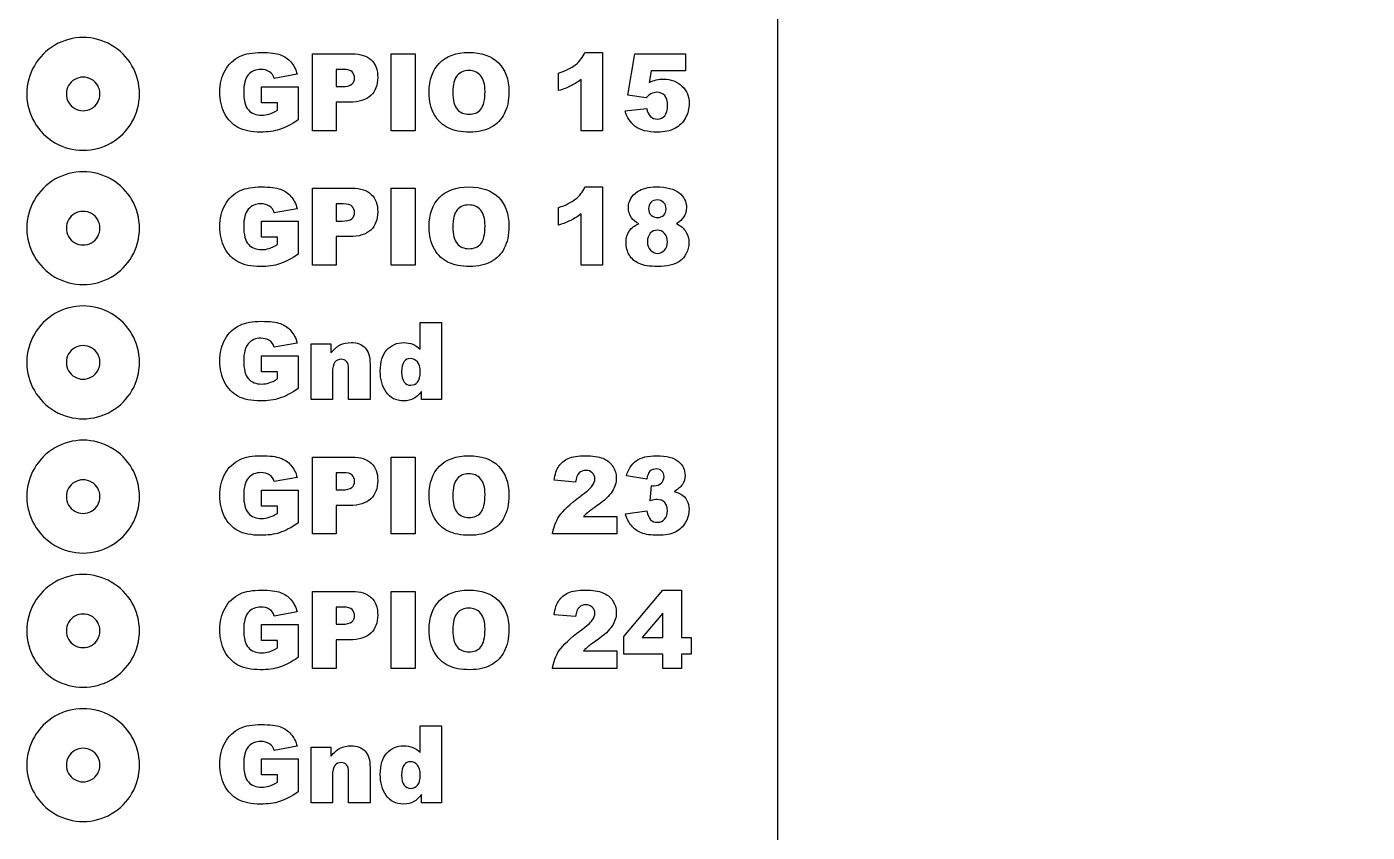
# Model space of a CAD drawing. Extents: x 34 to 201, y -57 to 34.
# Drawn here: x 118.96 to 158.89, y -11.71 to 12.29 of the extents above; entities that cross this region are included whole.
import ezdxf

# ---------------------------------------------------------------- set-up
doc = ezdxf.new("R2010")
doc.units = 0
doc.layers.add('Line Etch', color=7, linetype='CONTINUOUS')
doc.layers.add('Text Etch', color=7, linetype='CONTINUOUS')

msp = doc.modelspace()

# ---------------------------------------------------------------- linework, layer by layer
at = {"layer": 'Line Etch', "color": 7}
for points in [[(141.337, -53.613), (141.337, 30.187), (196.737, 30.187), (196.737, -53.613)], [(121.142, 10.287), (121.142, 10.287)], [(122.319, 10.287), (122.319, 10.287)], [(121.142, 6.287), (121.142, 6.287)], [(122.319, 6.287), (122.319, 6.287)], [(121.142, 2.287), (121.142, 2.287)], [(122.319, 2.287), (122.319, 2.287)], [(121.142, -1.713), (121.142, -1.713)], [(122.319, -1.713), (122.319, -1.713)], [(121.142, -5.713), (121.142, -5.713)], [(122.319, -5.713), (122.319, -5.713)], [(121.142, -9.713), (121.142, -9.713)], [(122.319, -9.713), (122.319, -9.713)]]:
    msp.add_lwpolyline(points, close=True, dxfattribs=at)
for points in [[(121.481, 11.742), (120.962, 12.043), (120.322, 12.043), (119.802, 11.742)], [(119.802, 11.742), (119.283, 11.442), (118.963, 10.887), (118.964, 10.287)], [(122.319, 10.287), (122.32, 10.887), (122.001, 11.442), (121.481, 11.742)], [(120.892, 10.72), (120.737, 10.81), (120.546, 10.81), (120.392, 10.72)], [(120.392, 10.72), (120.237, 10.631), (120.142, 10.466), (120.142, 10.287)], [(121.142, 10.287), (121.142, 10.466), (121.047, 10.631), (120.892, 10.72)], [(118.964, 10.287), (118.963, 9.687), (119.283, 9.132), (119.802, 8.831)], [(120.142, 10.287), (120.142, 10.108), (120.237, 9.943), (120.392, 9.853)], [(120.892, 9.853), (121.047, 9.943), (121.142, 10.108), (121.142, 10.287)], [(121.481, 8.831), (122.001, 9.132), (122.32, 9.687), (122.319, 10.287)], [(120.392, 9.853), (120.546, 9.764), (120.737, 9.764), (120.892, 9.853)], [(119.802, 8.831), (120.322, 8.531), (120.962, 8.531), (121.481, 8.831)], [(121.481, 7.742), (120.962, 8.043), (120.322, 8.043), (119.802, 7.742)], [(119.802, 7.742), (119.283, 7.442), (118.963, 6.887), (118.964, 6.287)], [(122.319, 6.287), (122.32, 6.887), (122.001, 7.442), (121.481, 7.742)], [(120.892, 6.72), (120.737, 6.81), (120.546, 6.81), (120.392, 6.72)], [(120.392, 6.72), (120.237, 6.631), (120.142, 6.466), (120.142, 6.287)], [(121.142, 6.287), (121.142, 6.466), (121.047, 6.631), (120.892, 6.72)], [(118.964, 6.287), (118.963, 5.687), (119.283, 5.132), (119.802, 4.831)], [(120.142, 6.287), (120.142, 6.108), (120.237, 5.943), (120.392, 5.853)], [(120.892, 5.853), (121.047, 5.943), (121.142, 6.108), (121.142, 6.287)], [(121.481, 4.831), (122.001, 5.132), (122.32, 5.687), (122.319, 6.287)], [(120.392, 5.853), (120.546, 5.764), (120.737, 5.764), (120.892, 5.853)], [(119.802, 4.831), (120.322, 4.531), (120.962, 4.531), (121.481, 4.831)], [(121.481, 3.742), (120.962, 4.043), (120.322, 4.043), (119.802, 3.742)], [(119.802, 3.742), (119.283, 3.442), (118.963, 2.887), (118.964, 2.287)], [(122.319, 2.287), (122.32, 2.887), (122.001, 3.442), (121.481, 3.742)], [(120.892, 2.72), (120.737, 2.81), (120.546, 2.81), (120.392, 2.72)], [(120.392, 2.72), (120.237, 2.631), (120.142, 2.466), (120.142, 2.287)], [(121.142, 2.287), (121.142, 2.466), (121.047, 2.631), (120.892, 2.72)], [(118.964, 2.287), (118.963, 1.687), (119.283, 1.132), (119.802, 0.831)], [(120.142, 2.287), (120.142, 2.108), (120.237, 1.943), (120.392, 1.853)], [(120.892, 1.853), (121.047, 1.943), (121.142, 2.108), (121.142, 2.287)], [(121.481, 0.831), (122.001, 1.132), (122.32, 1.687), (122.319, 2.287)], [(120.392, 1.853), (120.546, 1.764), (120.737, 1.764), (120.892, 1.853)], [(119.802, 0.831), (120.322, 0.531), (120.962, 0.531), (121.481, 0.831)], [(121.481, -0.258), (120.962, 0.043), (120.322, 0.043), (119.802, -0.258)], [(119.802, -0.258), (119.283, -0.558), (118.963, -1.113), (118.964, -1.713)], [(122.319, -1.713), (122.32, -1.113), (122.001, -0.558), (121.481, -0.258)], [(120.892, -1.28), (120.737, -1.19), (120.546, -1.19), (120.392, -1.28)], [(120.392, -1.28), (120.237, -1.369), (120.142, -1.534), (120.142, -1.713)], [(121.142, -1.713), (121.142, -1.534), (121.047, -1.369), (120.892, -1.28)], [(118.964, -1.713), (118.963, -2.313), (119.283, -2.868), (119.802, -3.169)], [(120.142, -1.713), (120.142, -1.892), (120.237, -2.057), (120.392, -2.147)], [(120.892, -2.147), (121.047, -2.057), (121.142, -1.892), (121.142, -1.713)], [(121.481, -3.169), (122.001, -2.868), (122.32, -2.313), (122.319, -1.713)], [(120.392, -2.147), (120.546, -2.236), (120.737, -2.236), (120.892, -2.147)], [(119.802, -3.169), (120.322, -3.469), (120.962, -3.469), (121.481, -3.169)], [(121.481, -4.258), (120.962, -3.957), (120.322, -3.957), (119.802, -4.258)], [(119.802, -4.258), (119.283, -4.558), (118.963, -5.113), (118.964, -5.713)], [(122.319, -5.713), (122.32, -5.113), (122.001, -4.558), (121.481, -4.258)], [(120.892, -5.28), (120.737, -5.19), (120.546, -5.19), (120.392, -5.28)], [(120.392, -5.28), (120.237, -5.369), (120.142, -5.534), (120.142, -5.713)], [(121.142, -5.713), (121.142, -5.534), (121.047, -5.369), (120.892, -5.28)], [(118.964, -5.713), (118.963, -6.313), (119.283, -6.868), (119.802, -7.169)], [(120.142, -5.713), (120.142, -5.892), (120.237, -6.057), (120.392, -6.147)], [(120.892, -6.147), (121.047, -6.057), (121.142, -5.892), (121.142, -5.713)], [(121.481, -7.169), (122.001, -6.868), (122.32, -6.313), (122.319, -5.713)], [(120.392, -6.147), (120.546, -6.236), (120.737, -6.236), (120.892, -6.147)], [(119.802, -7.169), (120.322, -7.469), (120.962, -7.469), (121.481, -7.169)], [(121.481, -8.258), (120.962, -7.957), (120.322, -7.957), (119.802, -8.258)], [(119.802, -8.258), (119.283, -8.558), (118.963, -9.113), (118.964, -9.713)], [(122.319, -9.713), (122.32, -9.113), (122.001, -8.558), (121.481, -8.258)], [(120.392, -9.28), (120.237, -9.369), (120.142, -9.534), (120.142, -9.713)], [(120.892, -9.28), (120.737, -9.19), (120.546, -9.19), (120.392, -9.28)], [(121.142, -9.713), (121.142, -9.534), (121.047, -9.369), (120.892, -9.28)], [(118.964, -9.713), (118.963, -10.313), (119.283, -10.868), (119.802, -11.169)], [(120.142, -9.713), (120.142, -9.892), (120.237, -10.057), (120.392, -10.147)], [(120.892, -10.147), (121.047, -10.057), (121.142, -9.892), (121.142, -9.713)], [(121.481, -11.169), (122.001, -10.868), (122.32, -10.313), (122.319, -9.713)], [(120.392, -10.147), (120.546, -10.236), (120.737, -10.236), (120.892, -10.147)], [(119.802, -11.169), (120.322, -11.469), (120.962, -11.469), (121.481, -11.169)]]:
    msp.add_open_spline(points, degree=3, dxfattribs=at)
at = {"layer": 'Text Etch', "color": 7}
for points in [[(127.471, 11.482), (128.649, 11.482)], [(128.57, 10.039), (128.182, 10.039), (128.182, 9.188), (127.471, 9.188), (127.471, 11.482)], [(136.117, 11.521), (136.117, 9.188), (135.473, 9.188), (135.473, 10.717)], [(135.59, 11.521), (136.117, 11.521)], [(137.413, 10.171), (136.87, 10.249), (137.072, 11.482)], [(137.072, 11.482), (138.585, 11.482), (138.585, 10.973), (137.56, 10.973), (137.505, 10.629)], [(127.018, 10.872), (126.335, 10.75)], [(128.384, 11.016), (128.182, 11.016), (128.182, 10.504)], [(134.803, 10.384), (134.803, 10.906)], [(125.955, 10.019), (125.955, 10.496), (127.05, 10.496), (127.05, 9.518)], [(128.182, 10.504), (128.356, 10.504)], [(126.429, 9.803), (126.429, 10.019), (125.955, 10.019)], [(136.787, 9.783), (137.432, 9.853)], [(127.471, 7.477), (128.649, 7.477)], [(128.57, 6.034), (128.182, 6.034), (128.182, 5.183), (127.471, 5.183), (127.471, 7.477)], [(136.117, 7.516), (136.117, 5.183), (135.473, 5.183), (135.473, 6.712)], [(135.59, 7.516), (136.117, 7.516)], [(127.018, 6.867), (126.335, 6.745)], [(128.384, 7.011), (128.182, 7.011), (128.182, 6.499)], [(134.803, 6.378), (134.803, 6.901)], [(125.955, 6.014), (125.955, 6.491), (127.05, 6.491), (127.05, 5.513)], [(128.182, 6.499), (128.356, 6.499)], [(126.429, 5.798), (126.429, 6.014), (125.955, 6.014)], [(130.678, 2.677), (130.678, 3.472), (131.321, 3.472)], [(131.321, 3.472), (131.321, 1.178), (130.725, 1.178), (130.725, 1.424)], [(127.018, 2.861), (126.335, 2.739)], [(127.431, 2.84), (128.024, 2.84), (128.024, 2.569)], [(128.068, 1.976), (128.068, 1.178), (127.431, 1.178), (127.431, 2.84)], [(125.955, 2.009), (125.955, 2.486), (127.05, 2.486), (127.05, 1.508)], [(126.429, 1.793), (126.429, 2.009), (125.955, 2.009)], [(129.188, 2.234), (129.188, 1.178), (128.548, 1.178), (128.548, 2.092)], [(127.471, -0.533), (128.649, -0.533)], [(128.57, -1.976), (128.182, -1.976), (128.182, -2.827), (127.471, -2.827), (127.471, -0.533)], [(127.018, -1.144), (126.335, -1.266)], [(128.384, -1), (128.182, -1), (128.182, -1.511)], [(137.432, -1.197), (136.829, -1.089)], [(125.955, -1.996), (125.955, -1.519), (127.05, -1.519), (127.05, -2.497)], [(128.182, -1.511), (128.356, -1.511)], [(135.312, -1.278), (134.673, -1.227)], [(137.536, -1.837), (137.569, -1.381)], [(126.429, -2.212), (126.429, -1.996), (125.955, -1.996)], [(135.543, -2.308), (136.538, -2.308), (136.538, -2.827)], [(136.795, -2.222), (137.432, -2.137)], [(136.538, -2.827), (134.626, -2.827)], [(127.471, -4.539), (128.649, -4.539)], [(128.57, -5.981), (128.182, -5.981), (128.182, -6.832), (127.471, -6.832), (127.471, -4.539)], [(127.018, -5.149), (126.335, -5.271)], [(128.384, -5.005), (128.182, -5.005), (128.182, -5.516)], [(125.955, -6.001), (125.955, -5.524), (127.05, -5.524), (127.05, -6.502)], [(128.182, -5.516), (128.356, -5.516)], [(135.312, -5.283), (134.673, -5.232)], [(126.429, -6.217), (126.429, -6.001), (125.955, -6.001)], [(135.543, -6.313), (136.538, -6.313), (136.538, -6.832)], [(136.538, -6.832), (134.626, -6.832)], [(130.678, -9.338), (130.678, -8.544), (131.321, -8.544)], [(131.321, -8.544), (131.321, -10.837), (130.725, -10.837), (130.725, -10.592)], [(127.018, -9.154), (126.335, -9.276)], [(127.431, -9.176), (128.024, -9.176), (128.024, -9.446)], [(128.068, -10.039), (128.068, -10.837), (127.431, -10.837), (127.431, -9.176)], [(125.955, -10.006), (125.955, -9.529), (127.05, -9.529), (127.05, -10.507)], [(129.188, -9.781), (129.188, -10.837), (128.548, -10.837), (128.548, -9.923)], [(126.429, -10.222), (126.429, -10.006), (125.955, -10.006)]]:
    msp.add_lwpolyline(points, dxfattribs=at)
for points in [[(129.817, 11.482), (130.528, 11.482), (130.528, 9.188), (129.817, 9.188)], [(130.945, 10.333), (130.945, 10.333)], [(131.654, 10.33), (131.654, 10.33)], [(129.817, 7.477), (130.528, 7.477), (130.528, 5.183), (129.817, 5.183)], [(137.483, 6.867), (137.483, 6.867)], [(137.197, 6.416), (137.197, 6.416)], [(130.945, 6.328), (130.945, 6.328)], [(131.654, 6.325), (131.654, 6.325)], [(137.449, 5.879), (137.449, 5.879)], [(130.682, 2.013), (130.682, 2.013)], [(129.817, -0.533), (130.528, -0.533), (130.528, -2.827), (129.817, -2.827)], [(137.431, -1.197), (137.431, -1.197)], [(130.945, -1.682), (130.945, -1.682)], [(131.654, -1.685), (131.654, -1.685)], [(129.817, -4.539), (130.528, -4.539), (130.528, -6.832), (129.817, -6.832)], [(137.909, -6.403), (136.748, -6.403), (136.748, -5.879), (137.909, -4.499), (138.464, -4.499), (138.464, -5.909), (138.752, -5.909), (138.752, -6.403), (138.464, -6.403), (138.464, -6.832), (137.909, -6.832)], [(137.909, -5.909), (137.909, -5.188), (137.296, -5.909)], [(130.945, -5.687), (130.945, -5.687)], [(131.654, -5.69), (131.654, -5.69)], [(130.682, -10.002), (130.682, -10.002)]]:
    msp.add_lwpolyline(points, close=True, dxfattribs=at)
for points in [[(124.869, 10.987), (124.972, 11.173), (125.123, 11.314), (125.322, 11.41)], [(125.322, 11.41), (125.478, 11.484), (125.687, 11.521), (125.95, 11.521)], [(125.95, 11.521), (126.203, 11.521), (126.393, 11.498), (126.518, 11.452)], [(126.518, 11.452), (126.644, 11.406), (126.748, 11.335), (126.831, 11.238)], [(126.831, 11.238), (126.914, 11.142), (126.977, 11.02), (127.018, 10.872)], [(128.649, 11.482), (128.905, 11.482), (129.097, 11.421), (129.224, 11.299)], [(129.224, 11.299), (129.353, 11.177), (129.417, 11.003), (129.417, 10.778)], [(130.945, 10.333), (130.945, 10.708), (131.05, 10.999), (131.258, 11.208)], [(131.258, 11.208), (131.467, 11.417), (131.757, 11.521), (132.13, 11.521)], [(132.13, 11.521), (132.511, 11.521), (132.805, 11.418), (133.012, 11.213)], [(133.012, 11.213), (133.218, 11.008), (133.322, 10.721), (133.322, 10.352)], [(135.309, 11.158), (135.429, 11.256), (135.522, 11.377), (135.59, 11.521)], [(124.714, 10.335), (124.714, 10.585), (124.766, 10.803), (124.869, 10.987)], [(125.562, 10.854), (125.47, 10.747), (125.424, 10.576), (125.424, 10.343)], [(125.934, 11.017), (125.779, 11.017), (125.655, 10.963), (125.562, 10.854)], [(126.191, 10.948), (126.124, 10.994), (126.038, 11.017), (125.934, 11.017)], [(126.335, 10.75), (126.307, 10.836), (126.259, 10.902), (126.191, 10.948)], [(128.655, 10.94), (128.607, 10.991), (128.517, 11.016), (128.384, 11.016)], [(128.727, 10.757), (128.727, 10.829), (128.703, 10.89), (128.655, 10.94)], [(131.784, 10.833), (131.697, 10.732), (131.654, 10.564), (131.654, 10.33)], [(132.128, 10.984), (131.985, 10.984), (131.87, 10.934), (131.784, 10.833)], [(132.482, 10.834), (132.395, 10.934), (132.277, 10.984), (132.128, 10.984)], [(132.613, 10.362), (132.613, 10.578), (132.569, 10.735), (132.482, 10.834)], [(134.803, 10.906), (135.02, 10.976), (135.189, 11.06), (135.309, 11.158)], [(128.356, 10.504), (128.493, 10.504), (128.589, 10.527), (128.644, 10.574)], [(128.644, 10.574), (128.699, 10.622), (128.727, 10.683), (128.727, 10.757)], [(129.417, 10.778), (129.417, 10.546), (129.347, 10.365), (129.207, 10.235)], [(135.169, 10.524), (135.072, 10.475), (134.95, 10.428), (134.803, 10.384)], [(135.473, 10.717), (135.369, 10.638), (135.267, 10.573), (135.169, 10.524)], [(137.505, 10.629), (137.576, 10.663), (137.646, 10.688), (137.715, 10.704)], [(137.715, 10.704), (137.785, 10.721), (137.853, 10.729), (137.921, 10.729)], [(137.921, 10.729), (138.151, 10.729), (138.337, 10.66), (138.48, 10.521)], [(138.48, 10.521), (138.623, 10.382), (138.694, 10.208), (138.694, 9.997)], [(124.855, 9.703), (124.761, 9.887), (124.714, 10.097), (124.714, 10.335)], [(125.424, 10.343), (125.424, 10.095), (125.471, 9.917), (125.563, 9.811)], [(129.207, 10.235), (129.068, 10.105), (128.856, 10.039), (128.57, 10.039)], [(131.103, 9.664), (130.998, 9.842), (130.945, 10.065), (130.945, 10.333)], [(131.654, 10.33), (131.654, 10.099), (131.697, 9.933), (131.782, 9.831)], [(132.488, 9.828), (132.571, 9.927), (132.613, 10.105), (132.613, 10.362)], [(133.322, 10.352), (133.322, 10.084), (133.276, 9.864), (133.186, 9.692)], [(137.554, 10.29), (137.511, 10.268), (137.464, 10.228), (137.413, 10.171)], [(137.732, 10.335), (137.67, 10.335), (137.611, 10.32), (137.554, 10.29)], [(137.965, 10.24), (137.907, 10.303), (137.829, 10.335), (137.732, 10.335)], [(138.053, 9.939), (138.053, 10.076), (138.023, 10.176), (137.965, 10.24)], [(138.694, 9.997), (138.694, 9.849), (138.657, 9.707), (138.583, 9.57)], [(125.254, 9.288), (125.083, 9.381), (124.95, 9.519), (124.855, 9.703)], [(125.563, 9.811), (125.657, 9.705), (125.788, 9.651), (125.955, 9.651)], [(125.955, 9.651), (126.034, 9.651), (126.109, 9.663), (126.181, 9.686)], [(126.181, 9.686), (126.253, 9.709), (126.336, 9.748), (126.429, 9.803)], [(131.515, 9.273), (131.346, 9.355), (131.209, 9.486), (131.103, 9.664)], [(131.782, 9.831), (131.869, 9.73), (131.986, 9.68), (132.134, 9.68)], [(132.134, 9.68), (132.287, 9.68), (132.404, 9.729), (132.488, 9.828)], [(133.186, 9.692), (133.096, 9.521), (132.966, 9.387), (132.794, 9.292)], [(136.904, 9.514), (136.857, 9.586), (136.818, 9.675), (136.787, 9.783)], [(137.432, 9.853), (137.447, 9.75), (137.484, 9.671), (137.541, 9.617)], [(137.541, 9.617), (137.598, 9.564), (137.667, 9.537), (137.746, 9.537)], [(137.746, 9.537), (137.835, 9.537), (137.908, 9.57), (137.965, 9.637)], [(137.965, 9.637), (138.023, 9.705), (138.053, 9.806), (138.053, 9.939)], [(125.92, 9.149), (125.648, 9.149), (125.426, 9.196), (125.254, 9.288)], [(126.493, 9.226), (126.332, 9.175), (126.141, 9.149), (125.92, 9.149)], [(127.05, 9.518), (126.84, 9.375), (126.654, 9.278), (126.493, 9.226)], [(132.158, 9.149), (131.899, 9.149), (131.685, 9.19), (131.515, 9.273)], [(132.794, 9.292), (132.624, 9.197), (132.412, 9.149), (132.158, 9.149)], [(137.087, 9.32), (137.012, 9.377), (136.951, 9.442), (136.904, 9.514)], [(137.363, 9.191), (137.255, 9.221), (137.164, 9.263), (137.087, 9.32)], [(137.752, 9.149), (137.601, 9.149), (137.471, 9.163), (137.363, 9.191)], [(138.27, 9.257), (138.136, 9.185), (137.963, 9.149), (137.752, 9.149)], [(138.583, 9.57), (138.51, 9.433), (138.406, 9.329), (138.27, 9.257)], [(124.869, 6.982), (124.972, 7.168), (125.123, 7.309), (125.322, 7.405)], [(125.322, 7.405), (125.478, 7.479), (125.687, 7.516), (125.95, 7.516)], [(125.95, 7.516), (126.203, 7.516), (126.393, 7.493), (126.518, 7.447)], [(126.518, 7.447), (126.644, 7.401), (126.748, 7.33), (126.831, 7.233)], [(126.831, 7.233), (126.914, 7.137), (126.977, 7.015), (127.018, 6.867)], [(128.649, 7.477), (128.905, 7.477), (129.097, 7.416), (129.224, 7.294)], [(129.224, 7.294), (129.353, 7.172), (129.417, 6.998), (129.417, 6.773)], [(130.945, 6.328), (130.945, 6.703), (131.05, 6.994), (131.258, 7.203)], [(131.258, 7.203), (131.467, 7.412), (131.757, 7.516), (132.13, 7.516)], [(132.13, 7.516), (132.511, 7.516), (132.805, 7.413), (133.012, 7.208)], [(133.012, 7.208), (133.218, 7.003), (133.322, 6.716), (133.322, 6.347)], [(135.309, 7.153), (135.429, 7.251), (135.522, 7.372), (135.59, 7.516)], [(136.884, 6.904), (136.884, 7.096), (136.974, 7.253), (137.155, 7.375)], [(137.155, 7.375), (137.295, 7.469), (137.482, 7.516), (137.713, 7.516)], [(137.713, 7.516), (138.02, 7.516), (138.246, 7.457), (138.392, 7.341)], [(138.392, 7.341), (138.539, 7.224), (138.613, 7.077), (138.613, 6.899)], [(124.714, 6.33), (124.714, 6.58), (124.766, 6.798), (124.869, 6.982)], [(125.562, 6.849), (125.47, 6.742), (125.424, 6.571), (125.424, 6.338)], [(125.934, 7.012), (125.779, 7.012), (125.655, 6.958), (125.562, 6.849)], [(126.191, 6.943), (126.124, 6.989), (126.038, 7.012), (125.934, 7.012)], [(126.335, 6.745), (126.307, 6.831), (126.259, 6.897), (126.191, 6.943)], [(128.655, 6.935), (128.607, 6.985), (128.517, 7.011), (128.384, 7.011)], [(128.727, 6.752), (128.727, 6.824), (128.703, 6.885), (128.655, 6.935)], [(131.784, 6.828), (131.697, 6.726), (131.654, 6.559), (131.654, 6.325)], [(132.128, 6.979), (131.985, 6.979), (131.87, 6.929), (131.784, 6.828)], [(132.482, 6.829), (132.395, 6.929), (132.277, 6.979), (132.128, 6.979)], [(132.613, 6.357), (132.613, 6.573), (132.569, 6.73), (132.482, 6.829)], [(134.803, 6.901), (135.02, 6.971), (135.189, 7.055), (135.309, 7.153)], [(136.978, 6.594), (136.915, 6.684), (136.884, 6.787), (136.884, 6.904)], [(137.555, 7.054), (137.507, 7.006), (137.483, 6.944), (137.483, 6.867)], [(137.483, 6.867), (137.483, 6.787), (137.508, 6.723), (137.557, 6.674)], [(137.744, 7.128), (137.667, 7.128), (137.604, 7.103), (137.555, 7.054)], [(137.932, 7.053), (137.883, 7.103), (137.821, 7.128), (137.744, 7.128)], [(138.006, 6.86), (138.006, 6.94), (137.981, 7.004), (137.932, 7.053)], [(137.935, 6.674), (137.982, 6.722), (138.006, 6.784), (138.006, 6.86)], [(138.613, 6.899), (138.613, 6.796), (138.584, 6.7), (138.525, 6.61)], [(128.356, 6.499), (128.493, 6.499), (128.589, 6.522), (128.644, 6.569)], [(128.644, 6.569), (128.699, 6.617), (128.727, 6.678), (128.727, 6.752)], [(129.417, 6.773), (129.417, 6.541), (129.347, 6.36), (129.207, 6.23)], [(135.169, 6.519), (135.072, 6.47), (134.95, 6.423), (134.803, 6.378)], [(135.473, 6.712), (135.369, 6.632), (135.267, 6.568), (135.169, 6.519)], [(136.907, 6.199), (136.97, 6.292), (137.067, 6.365), (137.197, 6.416)], [(137.197, 6.416), (137.097, 6.469), (137.024, 6.529), (136.978, 6.594)], [(137.557, 6.674), (137.607, 6.626), (137.673, 6.602), (137.755, 6.602)], [(137.755, 6.602), (137.828, 6.602), (137.888, 6.626), (137.935, 6.674)], [(138.525, 6.61), (138.481, 6.543), (138.413, 6.479), (138.319, 6.416)], [(138.319, 6.416), (138.443, 6.357), (138.535, 6.278), (138.596, 6.18)], [(124.855, 5.698), (124.761, 5.881), (124.714, 6.092), (124.714, 6.33)], [(125.424, 6.338), (125.424, 6.09), (125.471, 5.912), (125.563, 5.806)], [(129.207, 6.23), (129.068, 6.099), (128.856, 6.034), (128.57, 6.034)], [(131.103, 5.659), (130.998, 5.837), (130.945, 6.06), (130.945, 6.328)], [(131.654, 6.325), (131.654, 6.094), (131.697, 5.927), (131.782, 5.826)], [(132.488, 5.823), (132.571, 5.922), (132.613, 6.1), (132.613, 6.357)], [(133.322, 6.347), (133.322, 6.079), (133.276, 5.859), (133.186, 5.687)], [(136.814, 5.858), (136.814, 5.992), (136.845, 6.106), (136.907, 6.199)], [(137.536, 6.133), (137.478, 6.07), (137.449, 5.986), (137.449, 5.879)], [(137.744, 6.227), (137.665, 6.227), (137.596, 6.195), (137.536, 6.133)], [(137.956, 6.13), (137.895, 6.194), (137.825, 6.227), (137.744, 6.227)], [(138.048, 5.881), (138.048, 5.982), (138.017, 6.065), (137.956, 6.13)], [(138.596, 6.18), (138.657, 6.082), (138.688, 5.973), (138.688, 5.854)], [(125.254, 5.283), (125.083, 5.376), (124.95, 5.514), (124.855, 5.698)], [(125.563, 5.806), (125.657, 5.699), (125.788, 5.646), (125.955, 5.646)], [(125.955, 5.646), (126.034, 5.646), (126.109, 5.658), (126.181, 5.681)], [(126.181, 5.681), (126.253, 5.704), (126.336, 5.743), (126.429, 5.798)], [(131.515, 5.268), (131.346, 5.35), (131.209, 5.48), (131.103, 5.659)], [(131.782, 5.826), (131.869, 5.725), (131.986, 5.675), (132.134, 5.675)], [(132.134, 5.675), (132.287, 5.675), (132.404, 5.724), (132.488, 5.823)], [(133.186, 5.687), (133.096, 5.516), (132.966, 5.382), (132.794, 5.286)], [(136.914, 5.484), (136.847, 5.595), (136.814, 5.72), (136.814, 5.858)], [(137.449, 5.879), (137.449, 5.778), (137.48, 5.695), (137.541, 5.631)], [(137.541, 5.631), (137.603, 5.567), (137.673, 5.535), (137.752, 5.535)], [(137.752, 5.535), (137.828, 5.535), (137.897, 5.568), (137.957, 5.632)], [(137.957, 5.632), (138.018, 5.698), (138.048, 5.781), (138.048, 5.881)], [(138.688, 5.854), (138.688, 5.74), (138.661, 5.632), (138.608, 5.532)], [(125.92, 5.144), (125.648, 5.144), (125.426, 5.19), (125.254, 5.283)], [(126.493, 5.221), (126.332, 5.17), (126.141, 5.144), (125.92, 5.144)], [(127.05, 5.513), (126.84, 5.37), (126.654, 5.273), (126.493, 5.221)], [(132.158, 5.144), (131.899, 5.144), (131.685, 5.185), (131.515, 5.268)], [(132.794, 5.286), (132.624, 5.192), (132.412, 5.144), (132.158, 5.144)], [(137.206, 5.23), (137.078, 5.288), (136.98, 5.372), (136.914, 5.484)], [(137.763, 5.144), (137.52, 5.144), (137.335, 5.173), (137.206, 5.23)], [(138.414, 5.302), (138.338, 5.248), (138.243, 5.208), (138.128, 5.183)], [(138.608, 5.532), (138.556, 5.433), (138.491, 5.356), (138.414, 5.302)], [(138.128, 5.183), (138.014, 5.157), (137.893, 5.144), (137.763, 5.144)], [(124.869, 2.977), (124.972, 3.163), (125.123, 3.304), (125.322, 3.4)], [(125.322, 3.4), (125.478, 3.474), (125.687, 3.511), (125.95, 3.511)], [(125.95, 3.511), (126.203, 3.511), (126.393, 3.488), (126.518, 3.442)], [(126.518, 3.442), (126.644, 3.396), (126.748, 3.325), (126.831, 3.228)], [(126.831, 3.228), (126.914, 3.132), (126.977, 3.01), (127.018, 2.861)], [(124.714, 2.325), (124.714, 2.575), (124.766, 2.793), (124.869, 2.977)], [(125.562, 2.844), (125.47, 2.737), (125.424, 2.566), (125.424, 2.333)], [(125.934, 3.007), (125.779, 3.007), (125.655, 2.953), (125.562, 2.844)], [(126.191, 2.938), (126.124, 2.984), (126.038, 3.007), (125.934, 3.007)], [(126.335, 2.739), (126.307, 2.826), (126.259, 2.892), (126.191, 2.938)], [(128.024, 2.569), (128.113, 2.679), (128.203, 2.758), (128.293, 2.805)], [(128.293, 2.805), (128.384, 2.853), (128.495, 2.877), (128.625, 2.877)], [(128.625, 2.877), (128.801, 2.877), (128.939, 2.824), (129.038, 2.719)], [(129.689, 2.658), (129.821, 2.804), (129.989, 2.877), (130.193, 2.877)], [(130.193, 2.877), (130.292, 2.877), (130.382, 2.86), (130.462, 2.827)], [(130.462, 2.827), (130.543, 2.794), (130.615, 2.744), (130.678, 2.677)], [(129.038, 2.719), (129.138, 2.615), (129.188, 2.453), (129.188, 2.234)], [(129.492, 2.026), (129.492, 2.301), (129.558, 2.512), (129.689, 2.658)], [(130.39, 2.402), (130.316, 2.402), (130.254, 2.371), (130.204, 2.309)], [(130.6, 2.305), (130.544, 2.369), (130.474, 2.402), (130.39, 2.402)], [(124.855, 1.693), (124.761, 1.876), (124.714, 2.087), (124.714, 2.325)], [(125.424, 2.333), (125.424, 2.084), (125.471, 1.907), (125.563, 1.801)], [(128.14, 2.29), (128.092, 2.232), (128.068, 2.127), (128.068, 1.976)], [(128.328, 2.378), (128.251, 2.378), (128.188, 2.349), (128.14, 2.29)], [(128.491, 2.312), (128.452, 2.356), (128.398, 2.378), (128.328, 2.378)], [(128.548, 2.092), (128.548, 2.196), (128.529, 2.27), (128.491, 2.312)], [(129.67, 1.399), (129.551, 1.571), (129.492, 1.78), (129.492, 2.026)], [(130.204, 2.309), (130.154, 2.248), (130.129, 2.144), (130.129, 1.999)], [(130.129, 1.999), (130.129, 1.864), (130.154, 1.764), (130.205, 1.701)], [(130.682, 2.014), (130.682, 2.144), (130.655, 2.241), (130.6, 2.305)], [(130.601, 1.702), (130.655, 1.766), (130.682, 1.87), (130.682, 2.013)], [(125.254, 1.278), (125.083, 1.371), (124.95, 1.509), (124.855, 1.693)], [(125.563, 1.801), (125.657, 1.694), (125.788, 1.641), (125.955, 1.641)], [(125.955, 1.641), (126.034, 1.641), (126.109, 1.653), (126.181, 1.676)], [(126.181, 1.676), (126.253, 1.698), (126.336, 1.738), (126.429, 1.793)], [(130.205, 1.701), (130.257, 1.638), (130.322, 1.607), (130.398, 1.607)], [(130.398, 1.607), (130.479, 1.607), (130.547, 1.639), (130.601, 1.702)], [(125.92, 1.139), (125.648, 1.139), (125.426, 1.185), (125.254, 1.278)], [(126.493, 1.216), (126.332, 1.165), (126.141, 1.139), (125.92, 1.139)], [(127.05, 1.508), (126.84, 1.365), (126.654, 1.268), (126.493, 1.216)], [(130.19, 1.141), (129.963, 1.141), (129.79, 1.227), (129.67, 1.399)], [(130.496, 1.213), (130.404, 1.165), (130.302, 1.141), (130.19, 1.141)], [(130.725, 1.424), (130.641, 1.319), (130.565, 1.249), (130.496, 1.213)], [(124.869, -1.028), (124.972, -0.842), (125.123, -0.701), (125.322, -0.605)], [(125.322, -0.605), (125.478, -0.531), (125.687, -0.494), (125.95, -0.494)], [(125.95, -0.494), (126.203, -0.494), (126.393, -0.517), (126.518, -0.563)], [(126.518, -0.563), (126.644, -0.609), (126.748, -0.68), (126.831, -0.778)], [(126.831, -0.778), (126.914, -0.873), (126.977, -0.996), (127.018, -1.144)], [(128.649, -0.533), (128.905, -0.533), (129.097, -0.594), (129.224, -0.716)], [(129.224, -0.716), (129.353, -0.839), (129.417, -1.012), (129.417, -1.237)], [(131.258, -0.807), (131.467, -0.599), (131.757, -0.494), (132.13, -0.494)], [(132.13, -0.494), (132.511, -0.494), (132.805, -0.597), (133.012, -0.803)], [(134.811, -0.807), (134.878, -0.706), (134.972, -0.629), (135.093, -0.576)], [(135.093, -0.576), (135.215, -0.522), (135.383, -0.494), (135.598, -0.494)], [(135.598, -0.494), (135.822, -0.494), (135.996, -0.52), (136.121, -0.571)], [(136.121, -0.571), (136.246, -0.622), (136.344, -0.701), (136.415, -0.807)], [(136.829, -1.089), (136.879, -0.897), (136.975, -0.75), (137.117, -0.648)], [(137.117, -0.648), (137.26, -0.545), (137.462, -0.494), (137.723, -0.494)], [(137.723, -0.494), (138.022, -0.494), (138.238, -0.55), (138.372, -0.662)], [(138.372, -0.662), (138.505, -0.773), (138.572, -0.914), (138.572, -1.083)], [(124.714, -1.68), (124.714, -1.43), (124.766, -1.212), (124.869, -1.028)], [(125.562, -1.161), (125.47, -1.268), (125.424, -1.439), (125.424, -1.672)], [(125.934, -0.998), (125.779, -0.998), (125.655, -1.052), (125.562, -1.161)], [(126.191, -1.067), (126.124, -1.021), (126.038, -0.998), (125.934, -0.998)], [(126.335, -1.266), (126.307, -1.179), (126.259, -1.113), (126.191, -1.067)], [(128.655, -1.075), (128.607, -1.025), (128.517, -1), (128.384, -1)], [(128.727, -1.258), (128.727, -1.186), (128.703, -1.125), (128.655, -1.075)], [(130.945, -1.682), (130.945, -1.307), (131.05, -1.016), (131.258, -0.807)], [(131.784, -1.183), (131.697, -1.284), (131.654, -1.451), (131.654, -1.685)], [(132.128, -1.031), (131.985, -1.031), (131.87, -1.081), (131.784, -1.183)], [(132.482, -1.181), (132.395, -1.081), (132.277, -1.031), (132.128, -1.031)], [(132.613, -1.653), (132.613, -1.438), (132.569, -1.28), (132.482, -1.181)], [(133.012, -0.803), (133.218, -1.007), (133.322, -1.294), (133.322, -1.663)], [(134.673, -1.227), (134.698, -1.047), (134.744, -0.907), (134.811, -0.807)], [(135.415, -1.008), (135.364, -1.059), (135.329, -1.149), (135.312, -1.278)], [(135.615, -0.931), (135.534, -0.931), (135.467, -0.956), (135.415, -1.008)], [(135.809, -1.006), (135.758, -0.956), (135.693, -0.931), (135.615, -0.931)], [(135.887, -1.184), (135.887, -1.114), (135.861, -1.055), (135.809, -1.006)], [(135.809, -1.389), (135.861, -1.317), (135.887, -1.249), (135.887, -1.184)], [(136.523, -1.163), (136.523, -1.302), (136.481, -1.436), (136.399, -1.563)], [(136.415, -0.807), (136.487, -0.913), (136.523, -1.031), (136.523, -1.163)], [(137.527, -0.959), (137.48, -1.004), (137.448, -1.083), (137.431, -1.197)], [(137.71, -0.89), (137.635, -0.89), (137.574, -0.913), (137.527, -0.959)], [(137.882, -0.953), (137.84, -0.911), (137.783, -0.89), (137.71, -0.89)], [(137.86, -1.31), (137.916, -1.256), (137.945, -1.193), (137.945, -1.12)], [(137.945, -1.12), (137.945, -1.05), (137.924, -0.995), (137.882, -0.953)], [(138.572, -1.083), (138.572, -1.182), (138.545, -1.271), (138.491, -1.352)], [(128.356, -1.511), (128.493, -1.511), (128.589, -1.488), (128.644, -1.441)], [(128.644, -1.441), (128.699, -1.393), (128.727, -1.332), (128.727, -1.258)], [(129.417, -1.237), (129.417, -1.469), (129.347, -1.65), (129.207, -1.78)], [(135.451, -1.705), (135.638, -1.567), (135.757, -1.461), (135.809, -1.389)], [(136.399, -1.563), (136.318, -1.69), (136.169, -1.83), (135.953, -1.982)], [(137.569, -1.381), (137.605, -1.387), (137.632, -1.389), (137.652, -1.389)], [(137.652, -1.389), (137.735, -1.389), (137.805, -1.363), (137.86, -1.31)], [(138.491, -1.352), (138.436, -1.432), (138.355, -1.502), (138.245, -1.563)], [(138.245, -1.563), (138.334, -1.585), (138.402, -1.61), (138.448, -1.64)], [(124.855, -2.312), (124.761, -2.129), (124.714, -1.918), (124.714, -1.68)], [(125.424, -1.672), (125.424, -1.921), (125.471, -2.098), (125.563, -2.204)], [(129.207, -1.78), (129.068, -1.911), (128.856, -1.976), (128.57, -1.976)], [(131.103, -2.351), (130.998, -2.173), (130.945, -1.95), (130.945, -1.682)], [(131.654, -1.685), (131.654, -1.916), (131.697, -2.083), (131.782, -2.184)], [(132.488, -2.187), (132.571, -2.088), (132.613, -1.91), (132.613, -1.653)], [(133.322, -1.663), (133.322, -1.931), (133.276, -2.151), (133.186, -2.323)], [(134.825, -2.295), (134.937, -2.128), (135.145, -1.932), (135.451, -1.705)], [(135.953, -1.982), (135.825, -2.071), (135.739, -2.133), (135.695, -2.168)], [(137.743, -1.799), (137.693, -1.799), (137.624, -1.812), (137.536, -1.837)], [(137.965, -1.887), (137.911, -1.828), (137.837, -1.799), (137.743, -1.799)], [(138.048, -2.134), (138.048, -2.028), (138.02, -1.945), (137.965, -1.887)], [(138.448, -1.64), (138.525, -1.687), (138.584, -1.749), (138.625, -1.826)], [(138.625, -1.826), (138.668, -1.902), (138.689, -1.993), (138.689, -2.1)], [(125.254, -2.727), (125.083, -2.634), (124.95, -2.496), (124.855, -2.312)], [(125.563, -2.204), (125.657, -2.311), (125.788, -2.364), (125.955, -2.364)], [(125.955, -2.364), (126.034, -2.364), (126.109, -2.352), (126.181, -2.33)], [(126.181, -2.33), (126.253, -2.307), (126.336, -2.268), (126.429, -2.212)], [(131.515, -2.743), (131.346, -2.66), (131.209, -2.53), (131.103, -2.351)], [(131.782, -2.184), (131.869, -2.285), (131.986, -2.336), (132.134, -2.336)], [(132.134, -2.336), (132.287, -2.336), (132.404, -2.286), (132.488, -2.187)], [(133.186, -2.323), (133.096, -2.494), (132.966, -2.628), (132.794, -2.724)], [(134.626, -2.827), (134.648, -2.638), (134.715, -2.461), (134.825, -2.295)], [(135.695, -2.168), (135.652, -2.204), (135.602, -2.25), (135.543, -2.308)], [(136.973, -2.578), (136.896, -2.483), (136.837, -2.365), (136.795, -2.222)], [(137.432, -2.137), (137.457, -2.265), (137.495, -2.355), (137.547, -2.405)], [(137.749, -2.478), (137.835, -2.478), (137.906, -2.447), (137.962, -2.384)], [(137.962, -2.384), (138.019, -2.322), (138.048, -2.238), (138.048, -2.134)], [(138.689, -2.1), (138.689, -2.233), (138.654, -2.361), (138.585, -2.484)], [(125.92, -2.866), (125.648, -2.866), (125.426, -2.82), (125.254, -2.727)], [(126.493, -2.789), (126.332, -2.841), (126.141, -2.866), (125.92, -2.866)], [(127.05, -2.497), (126.84, -2.64), (126.654, -2.737), (126.493, -2.789)], [(132.158, -2.866), (131.899, -2.866), (131.685, -2.825), (131.515, -2.743)], [(132.794, -2.724), (132.624, -2.819), (132.412, -2.866), (132.158, -2.866)], [(137.27, -2.793), (137.15, -2.744), (137.051, -2.672), (136.973, -2.578)], [(137.765, -2.866), (137.556, -2.866), (137.391, -2.842), (137.27, -2.793)], [(137.547, -2.405), (137.601, -2.454), (137.668, -2.478), (137.749, -2.478)], [(138.283, -2.768), (138.151, -2.833), (137.979, -2.866), (137.765, -2.866)], [(138.585, -2.484), (138.515, -2.606), (138.414, -2.701), (138.283, -2.768)], [(124.869, -5.033), (124.972, -4.847), (125.123, -4.706), (125.322, -4.611)], [(125.322, -4.611), (125.478, -4.536), (125.687, -4.499), (125.95, -4.499)], [(125.95, -4.499), (126.203, -4.499), (126.393, -4.522), (126.518, -4.568)], [(126.518, -4.568), (126.644, -4.614), (126.748, -4.686), (126.831, -4.783)], [(126.831, -4.783), (126.914, -4.879), (126.977, -5.001), (127.018, -5.149)], [(128.649, -4.539), (128.905, -4.539), (129.097, -4.6), (129.224, -4.722)], [(129.224, -4.722), (129.353, -4.844), (129.417, -5.017), (129.417, -5.243)], [(131.258, -4.812), (131.467, -4.604), (131.757, -4.499), (132.13, -4.499)], [(132.13, -4.499), (132.511, -4.499), (132.805, -4.602), (133.012, -4.808)], [(134.811, -4.812), (134.878, -4.711), (134.972, -4.634), (135.093, -4.581)], [(135.093, -4.581), (135.215, -4.527), (135.383, -4.499), (135.598, -4.499)], [(135.598, -4.499), (135.822, -4.499), (135.996, -4.525), (136.121, -4.576)], [(136.121, -4.576), (136.246, -4.627), (136.344, -4.706), (136.415, -4.812)], [(124.714, -5.685), (124.714, -5.435), (124.766, -5.218), (124.869, -5.033)], [(125.562, -5.166), (125.47, -5.273), (125.424, -5.444), (125.424, -5.678)], [(125.934, -5.003), (125.779, -5.003), (125.655, -5.057), (125.562, -5.166)], [(126.191, -5.072), (126.124, -5.026), (126.038, -5.003), (125.934, -5.003)], [(126.335, -5.271), (126.307, -5.184), (126.259, -5.118), (126.191, -5.072)], [(128.655, -5.08), (128.607, -5.03), (128.517, -5.005), (128.384, -5.005)], [(128.727, -5.263), (128.727, -5.191), (128.703, -5.13), (128.655, -5.08)], [(130.945, -5.687), (130.945, -5.312), (131.05, -5.021), (131.258, -4.812)], [(131.784, -5.188), (131.697, -5.289), (131.654, -5.456), (131.654, -5.69)], [(132.128, -5.036), (131.985, -5.036), (131.87, -5.086), (131.784, -5.188)], [(132.482, -5.186), (132.395, -5.086), (132.277, -5.036), (132.128, -5.036)], [(132.613, -5.659), (132.613, -5.443), (132.569, -5.285), (132.482, -5.186)], [(133.012, -4.808), (133.218, -5.012), (133.322, -5.299), (133.322, -5.668)], [(134.673, -5.232), (134.698, -5.052), (134.744, -4.913), (134.811, -4.812)], [(135.415, -5.013), (135.364, -5.064), (135.329, -5.154), (135.312, -5.283)], [(135.615, -4.936), (135.534, -4.936), (135.467, -4.961), (135.415, -5.013)], [(135.809, -5.011), (135.758, -4.961), (135.693, -4.936), (135.615, -4.936)], [(135.887, -5.189), (135.887, -5.119), (135.861, -5.06), (135.809, -5.011)], [(135.809, -5.394), (135.861, -5.322), (135.887, -5.254), (135.887, -5.189)], [(136.523, -5.168), (136.523, -5.307), (136.481, -5.441), (136.399, -5.568)], [(136.415, -4.812), (136.487, -4.918), (136.523, -5.036), (136.523, -5.168)], [(128.356, -5.516), (128.493, -5.516), (128.589, -5.493), (128.644, -5.446)], [(128.644, -5.446), (128.699, -5.398), (128.727, -5.337), (128.727, -5.263)], [(129.417, -5.243), (129.417, -5.474), (129.347, -5.655), (129.207, -5.785)], [(135.451, -5.71), (135.638, -5.572), (135.757, -5.466), (135.809, -5.394)], [(136.399, -5.568), (136.318, -5.695), (136.169, -5.835), (135.953, -5.987)], [(124.855, -6.317), (124.761, -6.134), (124.714, -5.923), (124.714, -5.685)], [(125.424, -5.678), (125.424, -5.926), (125.471, -6.103), (125.563, -6.209)], [(129.207, -5.785), (129.068, -5.916), (128.856, -5.981), (128.57, -5.981)], [(131.103, -6.356), (130.998, -6.178), (130.945, -5.955), (130.945, -5.687)], [(131.654, -5.69), (131.654, -5.921), (131.697, -6.088), (131.782, -6.189)], [(132.488, -6.192), (132.571, -6.093), (132.613, -5.915), (132.613, -5.659)], [(133.322, -5.668), (133.322, -5.936), (133.276, -6.156), (133.186, -6.328)], [(134.825, -6.3), (134.937, -6.133), (135.145, -5.937), (135.451, -5.71)], [(135.953, -5.987), (135.825, -6.076), (135.739, -6.138), (135.695, -6.173)], [(125.254, -6.732), (125.083, -6.639), (124.95, -6.501), (124.855, -6.317)], [(125.563, -6.209), (125.657, -6.316), (125.788, -6.369), (125.955, -6.369)], [(125.955, -6.369), (126.034, -6.369), (126.109, -6.358), (126.181, -6.335)], [(126.181, -6.335), (126.253, -6.312), (126.336, -6.273), (126.429, -6.217)], [(131.515, -6.748), (131.346, -6.665), (131.209, -6.535), (131.103, -6.356)], [(131.782, -6.189), (131.869, -6.29), (131.986, -6.341), (132.134, -6.341)], [(132.134, -6.341), (132.287, -6.341), (132.404, -6.291), (132.488, -6.192)], [(133.186, -6.328), (133.096, -6.499), (132.966, -6.633), (132.794, -6.729)], [(134.626, -6.832), (134.648, -6.643), (134.715, -6.466), (134.825, -6.3)], [(135.695, -6.173), (135.652, -6.209), (135.602, -6.255), (135.543, -6.313)], [(125.92, -6.871), (125.648, -6.871), (125.426, -6.825), (125.254, -6.732)], [(127.05, -6.502), (126.84, -6.645), (126.654, -6.742), (126.493, -6.795)], [(132.158, -6.871), (131.899, -6.871), (131.685, -6.83), (131.515, -6.748)], [(132.794, -6.729), (132.624, -6.824), (132.412, -6.871), (132.158, -6.871)], [(126.493, -6.795), (126.332, -6.846), (126.141, -6.871), (125.92, -6.871)], [(124.869, -9.038), (124.972, -8.852), (125.123, -8.712), (125.322, -8.616)], [(125.322, -8.616), (125.478, -8.542), (125.687, -8.505), (125.95, -8.505)], [(125.95, -8.505), (126.203, -8.505), (126.393, -8.527), (126.518, -8.573)], [(126.518, -8.573), (126.644, -8.619), (126.748, -8.691), (126.831, -8.788)], [(124.714, -9.69), (124.714, -9.44), (124.766, -9.223), (124.869, -9.038)], [(125.562, -9.171), (125.47, -9.278), (125.424, -9.449), (125.424, -9.683)], [(125.934, -9.008), (125.779, -9.008), (125.655, -9.063), (125.562, -9.171)], [(126.191, -9.077), (126.124, -9.031), (126.038, -9.008), (125.934, -9.008)], [(126.335, -9.276), (126.307, -9.189), (126.259, -9.123), (126.191, -9.077)], [(126.831, -8.788), (126.914, -8.884), (126.977, -9.006), (127.018, -9.154)], [(128.293, -9.21), (128.384, -9.162), (128.495, -9.138), (128.625, -9.138)], [(128.625, -9.138), (128.801, -9.138), (128.939, -9.191), (129.038, -9.296)], [(129.689, -9.357), (129.821, -9.211), (129.989, -9.138), (130.193, -9.138)], [(130.193, -9.138), (130.292, -9.138), (130.382, -9.155), (130.462, -9.188)], [(128.024, -9.446), (128.113, -9.336), (128.203, -9.257), (128.293, -9.21)], [(129.038, -9.296), (129.138, -9.4), (129.188, -9.562), (129.188, -9.781)], [(129.492, -9.989), (129.492, -9.714), (129.558, -9.503), (129.689, -9.357)], [(130.462, -9.188), (130.543, -9.222), (130.615, -9.272), (130.678, -9.338)], [(124.855, -10.322), (124.761, -10.139), (124.714, -9.928), (124.714, -9.69)], [(125.424, -9.683), (125.424, -9.931), (125.471, -10.108), (125.563, -10.215)], [(128.14, -9.725), (128.092, -9.783), (128.068, -9.888), (128.068, -10.039)], [(128.328, -9.637), (128.251, -9.637), (128.188, -9.666), (128.14, -9.725)], [(128.491, -9.703), (128.452, -9.659), (128.398, -9.637), (128.328, -9.637)], [(128.548, -9.923), (128.548, -9.819), (128.529, -9.746), (128.491, -9.703)], [(130.204, -9.706), (130.154, -9.768), (130.129, -9.871), (130.129, -10.016)], [(130.39, -9.614), (130.316, -9.614), (130.254, -9.644), (130.204, -9.706)], [(130.6, -9.711), (130.544, -9.646), (130.474, -9.614), (130.39, -9.614)], [(130.682, -10.002), (130.682, -9.871), (130.655, -9.774), (130.6, -9.711)], [(125.254, -10.737), (125.083, -10.644), (124.95, -10.506), (124.855, -10.322)], [(125.563, -10.215), (125.657, -10.321), (125.788, -10.374), (125.955, -10.374)], [(125.955, -10.374), (126.034, -10.374), (126.109, -10.363), (126.181, -10.34)], [(126.181, -10.34), (126.253, -10.317), (126.336, -10.278), (126.429, -10.222)], [(129.67, -10.617), (129.551, -10.445), (129.492, -10.235), (129.492, -9.989)], [(130.129, -10.016), (130.129, -10.151), (130.154, -10.251), (130.205, -10.315)], [(130.205, -10.315), (130.257, -10.377), (130.322, -10.409), (130.398, -10.409)], [(130.398, -10.409), (130.479, -10.409), (130.547, -10.377), (130.601, -10.313)], [(130.601, -10.313), (130.655, -10.25), (130.682, -10.146), (130.682, -10.002)], [(125.92, -10.876), (125.648, -10.876), (125.426, -10.83), (125.254, -10.737)], [(127.05, -10.507), (126.84, -10.65), (126.654, -10.747), (126.493, -10.8)], [(130.19, -10.875), (129.963, -10.875), (129.79, -10.789), (129.67, -10.617)], [(130.725, -10.592), (130.641, -10.696), (130.565, -10.766), (130.496, -10.803)], [(126.493, -10.8), (126.332, -10.851), (126.141, -10.876), (125.92, -10.876)], [(130.496, -10.803), (130.404, -10.851), (130.302, -10.875), (130.19, -10.875)]]:
    msp.add_open_spline(points, degree=3, dxfattribs=at)

doc.saveas('drawing.dxf')
